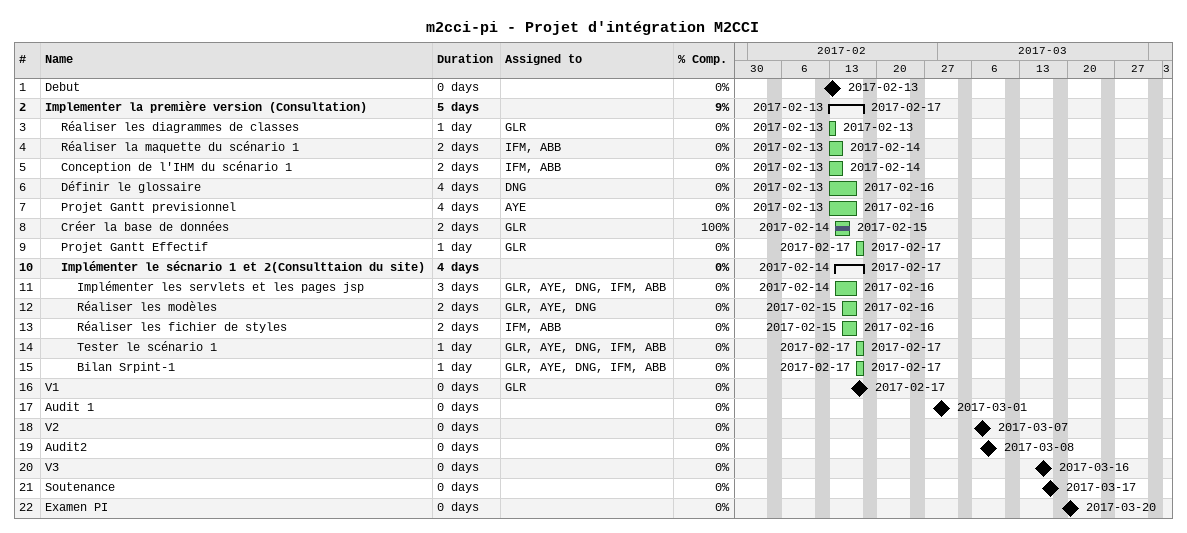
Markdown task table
m2cci-pi - Projet d'intégration M2CCI

| ID | Level | Task | Duration | Start | Finish | Resources | % complete |
|---|---|---|---|---|---|---|---|
| 1 | 1 | Debut | 0d | 2017-02-13 | 2017-02-13 |  | 0 |
| 2 | 1 | **Implementer la première version (Consultation)** | 5d | 2017-02-13 | 2017-02-17 |  | 9 |
| 3 | 2 | Réaliser les diagrammes de classes | 1d | 2017-02-13 | 2017-02-13 | GLR | 0 |
| 4 | 2 | Réaliser la maquette du scénario 1 | 2d | 2017-02-13 | 2017-02-14 | IFM, ABB | 0 |
| 5 | 2 | Conception de l'IHM du scénario 1 | 2d | 2017-02-13 | 2017-02-14 | IFM, ABB | 0 |
| 6 | 2 | Définir le glossaire | 4d | 2017-02-13 | 2017-02-16 | DNG | 0 |
| 7 | 2 | Projet Gantt previsionnel | 4d | 2017-02-13 | 2017-02-16 | AYE | 0 |
| 8 | 2 | Créer la base de données | 2d | 2017-02-14 | 2017-02-15 | GLR | 100 |
| 9 | 2 | Projet Gantt Effectif | 1d | 2017-02-17 | 2017-02-17 | GLR | 0 |
| 10 | 2 | **Implémenter le sécnario 1 et 2(Consulttaion du site)** | 4d | 2017-02-14 | 2017-02-17 |  | 0 |
| 11 | 3 | Implémenter les servlets et les pages jsp | 3d | 2017-02-14 | 2017-02-16 | GLR, AYE, DNG, IFM, ABB | 0 |
| 12 | 3 | Réaliser les modèles | 2d | 2017-02-15 | 2017-02-16 | GLR, AYE, DNG | 0 |
| 13 | 3 | Réaliser les fichier de styles | 2d | 2017-02-15 | 2017-02-16 | IFM, ABB | 0 |
| 14 | 3 | Tester le scénario 1 | 1d | 2017-02-17 | 2017-02-17 | GLR, AYE, DNG, IFM, ABB | 0 |
| 15 | 3 | Bilan Srpint-1 | 1d | 2017-02-17 | 2017-02-17 | GLR, AYE, DNG, IFM, ABB | 0 |
| 16 | 1 | V1 | 0d | 2017-02-17 | 2017-02-17 | GLR | 0 |
| 17 | 1 | Audit 1 | 0d | 2017-03-01 | 2017-03-01 |  | 0 |
| 18 | 1 | V2 | 0d | 2017-03-07 | 2017-03-07 |  | 0 |
| 19 | 1 | Audit2 | 0d | 2017-03-08 | 2017-03-08 |  | 0 |
| 20 | 1 | V3 | 0d | 2017-03-16 | 2017-03-16 |  | 0 |
| 21 | 1 | Soutenance | 0d | 2017-03-17 | 2017-03-17 |  | 0 |
| 22 | 1 | Examen PI | 0d | 2017-03-20 | 2017-03-20 |  | 0 |
